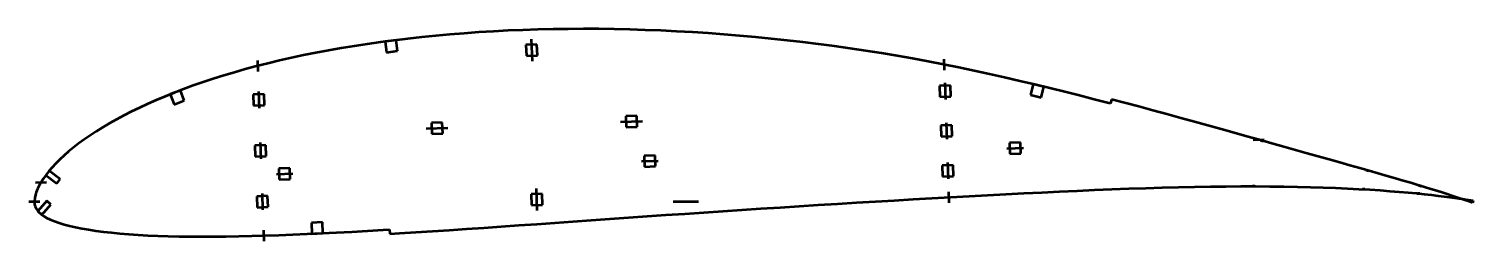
# Model space of a CAD drawing. Header units: metres. Extents: x -184 to 342, y -14 to 63.
import ezdxf

# ---------------------------------------------------------------- set-up
doc = ezdxf.new("R2010")
doc.units = ezdxf.units.M
for name, color, linetype, lineweight in [('FoilLayer', 1, 'Continuous', 50), ('StringerLayer', 1, 'Continuous', 50), ('SubLayer', 1, 'Continuous', 50)]:
    doc.layers.add(name, color=color, linetype=linetype, lineweight=lineweight)

msp = doc.modelspace()

# ---------------------------------------------------------------- linework, layer by layer
at = {"layer": 'FoilLayer'}
for p, q in [((-55.99, 58.03), (-60.86, 57.34)), ((-51.06, 58.68), (-55.99, 58.03)), ((-46.06, 59.29), (-51.06, 58.68)), ((-41.01, 59.86), (-46.06, 59.29)), ((-35.91, 60.36), (-41.01, 59.86)), ((-30.75, 60.82), (-35.91, 60.36)), ((-25.52, 61.23), (-30.75, 60.82)), ((-20.24, 61.61), (-25.52, 61.23)), ((-14.91, 61.93), (-20.24, 61.61)), ((-9.54, 62.21), (-14.91, 61.93)), ((-4.14, 62.43), (-9.54, 62.21)), ((1.32, 62.6), (-4.14, 62.43)), ((6.82, 62.72), (1.32, 62.6)), ((12.36, 62.8), (6.82, 62.72)), ((17.93, 62.84), (12.36, 62.8)), ((23.52, 62.82), (17.93, 62.84)), ((29.14, 62.74), (23.52, 62.82)), ((34.78, 62.62), (29.14, 62.74)), ((40.46, 62.44), (34.78, 62.62)), ((46.16, 62.22), (40.46, 62.44)), ((51.87, 61.96), (46.16, 62.22)), ((57.59, 61.64), (51.87, 61.96)), ((63.32, 61.26), (57.59, 61.64)), ((69.07, 60.84), (63.32, 61.26)), ((74.83, 60.37), (69.07, 60.84)), ((80.59, 59.85), (74.83, 60.37)), ((86.35, 59.29), (80.59, 59.85)), ((92.11, 58.68), (86.35, 59.29)), ((97.86, 58.02), (92.11, 58.68)), ((103.6, 57.3), (97.86, 58.02)), ((-84.08, 53.25), (-88.5, 52.31)), ((-79.58, 54.15), (-84.08, 53.25)), ((-75.01, 55.02), (-79.58, 54.15)), ((-70.36, 55.84), (-75.01, 55.02)), ((-65.65, 56.61), (-70.36, 55.84)), ((-60.86, 57.34), (-65.65, 56.61)), ((109.33, 56.54), (103.6, 57.3)), ((115.06, 55.73), (109.33, 56.54)), ((120.78, 54.88), (115.06, 55.73)), ((126.48, 53.98), (120.78, 54.88)), ((132.16, 53.03), (126.48, 53.98)), ((137.82, 52.03), (132.16, 53.03)), ((-105.29, 48.17), (-109.28, 47.04)), ((-101.22, 49.27), (-105.29, 48.17)), ((-97.06, 50.32), (-101.22, 49.27)), ((-92.83, 51.33), (-97.06, 50.32)), ((-88.5, 52.31), (-92.83, 51.33)), ((143.47, 50.99), (137.82, 52.03)), ((149.1, 49.9), (143.47, 50.99)), ((154.71, 48.78), (149.1, 49.9)), ((160.29, 47.62), (154.71, 48.78)), ((165.83, 46.4), (160.29, 47.62)), ((-124.28, 42.22), (-127.8, 40.93)), ((-120.68, 43.47), (-124.28, 42.22)), ((-116.97, 44.69), (-120.68, 43.47)), ((-113.17, 45.88), (-116.97, 44.69)), ((-109.28, 47.04), (-113.17, 45.88)), ((171.36, 45.16), (165.83, 46.4)), ((176.88, 43.87), (171.36, 45.16)), ((182.39, 42.57), (176.88, 43.87)), ((187.86, 41.25), (182.39, 42.57)), ((-137.76, 36.95), (-140.86, 35.58)), ((-134.54, 38.3), (-137.76, 36.95)), ((-131.22, 39.63), (-134.54, 38.3)), ((-127.8, 40.93), (-131.22, 39.63)), ((193.31, 39.92), (187.86, 41.25)), ((198.7, 38.58), (193.31, 39.92)), ((204.04, 37.22), (198.7, 38.58)), ((209.35, 35.85), (204.04, 37.22)), ((210.34, 37.19), (209.95, 35.69)), ((215.01, 35.96), (210.34, 37.19)), ((-146.77, 32.78), (-149.57, 31.35)), ((-143.87, 34.18), (-146.77, 32.78)), ((-140.86, 35.58), (-143.87, 34.18)), ((209.95, 35.69), (209.35, 35.85)), ((220.22, 34.58), (215.01, 35.96)), ((225.38, 33.2), (220.22, 34.58)), ((230.48, 31.8), (225.38, 33.2)), ((235.52, 30.42), (230.48, 31.8)), ((-157.29, 27.03), (-159.64, 25.56)), ((-154.84, 28.47), (-157.29, 27.03)), ((-152.26, 29.91), (-154.84, 28.47)), ((-149.57, 31.35), (-152.26, 29.91)), ((240.51, 29.05), (235.52, 30.42)), ((245.41, 27.7), (240.51, 29.05)), ((250.24, 26.36), (245.41, 27.7)), ((254.99, 25.04), (250.24, 26.36)), ((-166.03, 21.14), (-167.92, 19.67)), ((-164.01, 22.61), (-166.03, 21.14)), ((-161.87, 24.09), (-164.01, 22.61)), ((-159.64, 25.56), (-161.87, 24.09)), ((259.66, 23.73), (254.99, 25.04)), ((264.24, 22.44), (259.66, 23.73)), ((268.73, 21.19), (264.24, 22.44)), ((273.12, 19.96), (268.73, 21.19)), ((-171.35, 16.77), (-172.89, 15.32)), ((-169.69, 18.22), (-171.35, 16.77)), ((-167.92, 19.67), (-169.69, 18.22)), ((277.4, 18.75), (273.12, 19.96)), ((281.58, 17.57), (277.4, 18.75)), ((285.65, 16.41), (281.58, 17.57)), ((289.61, 15.3), (285.65, 16.41)), ((-176.83, 11.07), (-177.91, 9.7)), ((-175.63, 12.46), (-176.83, 11.07)), ((-174.32, 13.88), (-175.63, 12.46)), ((-172.89, 15.32), (-174.32, 13.88)), ((293.45, 14.21), (289.61, 15.3)), ((297.16, 13.17), (293.45, 14.21)), ((300.74, 12.15), (297.16, 13.17)), ((304.2, 11.17), (300.74, 12.15)), ((307.52, 10.22), (304.2, 11.17)), ((-180.4, 5.82), (-180.97, 4.67)), ((-179.69, 7.09), (-180.4, 5.82)), ((-178.86, 8.37), (-179.69, 7.09)), ((-177.91, 9.7), (-178.86, 8.37)), ((228.81, 5.15), (234.75, 5.31)), ((234.75, 5.31), (240.6, 5.43)), ((240.6, 5.43), (246.34, 5.51)), ((246.34, 5.51), (251.93, 5.56)), ((251.93, 5.56), (257.42, 5.6)), ((257.42, 5.6), (262.79, 5.61)), ((262.79, 5.61), (268.03, 5.57)), ((268.03, 5.57), (273.12, 5.5)), ((273.12, 5.5), (278.05, 5.41)), ((278.05, 5.41), (282.84, 5.3)), ((282.84, 5.3), (287.49, 5.16)), ((310.7, 9.32), (307.52, 10.22)), ((313.73, 8.44), (310.7, 9.32)), ((316.62, 7.6), (313.73, 8.44)), ((319.36, 6.79), (316.62, 7.6)), ((321.95, 6.02), (319.36, 6.79)), ((324.4, 5.28), (321.95, 6.02)), ((326.69, 4.57), (324.4, 5.28)), ((-182.15, 0.16), (-182.16, -0.05)), ((-182.03, 1.35), (-182.15, 0.16)), ((-181.79, 2.52), (-182.03, 1.35)), ((-181.47, 3.4), (-181.79, 2.52)), ((-180.97, 4.67), (-181.47, 3.4)), ((117.38, -0.33), (124.3, 0.07)), ((124.3, 0.07), (131.18, 0.47)), ((131.18, 0.47), (138.03, 0.88)), ((138.03, 0.88), (144.87, 1.27)), ((144.87, 1.27), (151.67, 1.64)), ((151.67, 1.64), (158.42, 2)), ((158.42, 2), (165.11, 2.36)), ((165.11, 2.36), (171.76, 2.72)), ((171.76, 2.72), (178.37, 3.06)), ((178.37, 3.06), (184.93, 3.38)), ((184.93, 3.38), (191.41, 3.68)), ((191.41, 3.68), (197.82, 3.98)), ((197.82, 3.98), (204.17, 4.27)), ((204.17, 4.27), (210.46, 4.53)), ((210.46, 4.53), (216.67, 4.76)), ((216.67, 4.76), (222.79, 4.96)), ((222.79, 4.96), (228.81, 5.15)), ((287.49, 5.16), (291.97, 5)), ((291.97, 5), (296.27, 4.8)), ((296.27, 4.8), (300.41, 4.6)), ((300.41, 4.6), (304.38, 4.38)), ((304.38, 4.38), (308.18, 4.14)), ((308.18, 4.14), (311.78, 3.86)), ((311.78, 3.86), (315.18, 3.58)), ((315.18, 3.58), (318.39, 3.31)), ((318.39, 3.31), (321.41, 3.03)), ((321.41, 3.03), (324.24, 2.74)), ((324.24, 2.74), (326.86, 2.45)), ((328.83, 3.91), (326.69, 4.57)), ((326.86, 2.45), (329.28, 2.17)), ((330.82, 3.29), (328.83, 3.91)), ((329.28, 2.17), (331.48, 1.89)), ((332.65, 2.7), (330.82, 3.29)), ((331.48, 1.89), (333.48, 1.62)), ((334.32, 2.16), (332.65, 2.7)), ((333.48, 1.62), (335.26, 1.38)), ((335.83, 1.65), (334.32, 2.16)), ((335.26, 1.38), (336.84, 1.16)), ((337.19, 1.2), (335.83, 1.65)), ((336.84, 1.16), (338.2, 0.97)), ((338.38, 0.8), (337.19, 1.2)), ((338.2, 0.97), (339.37, 0.8)), ((339.4, 0.45), (338.38, 0.8)), ((339.37, 0.8), (340.32, 0.66)), ((340.25, 0.15), (339.4, 0.45)), ((340.93, -0.08), (340.25, 0.15)), ((340.32, 0.66), (341.07, 0.54)), ((341.07, 0.54), (341.61, 0.46)), ((341.61, 0.46), (341.95, 0.41)), ((342.07, 0.38), (341.84, -0.4)), ((341.95, 0.41), (342.07, 0.38)), ((-182.16, -0.05), (-182.08, -1.06)), ((-182.08, -1.06), (-181.87, -1.77)), ((-181.87, -1.77), (-181.55, -2.47)), ((-181.55, -2.47), (-181.06, -3.19)), ((-181.06, -3.19), (-180.44, -3.9)), ((-180.44, -3.9), (-179.67, -4.6)), ((-179.67, -4.6), (-178.76, -5.26)), ((41.1, -5.32), (47.97, -4.84)), ((47.97, -4.84), (54.85, -4.38)), ((54.85, -4.38), (61.76, -3.91)), ((61.76, -3.91), (68.67, -3.44)), ((68.67, -3.44), (75.63, -2.97)), ((75.63, -2.97), (82.6, -2.51)), ((82.6, -2.51), (89.57, -2.07)), ((89.57, -2.07), (96.53, -1.63)), ((96.53, -1.63), (103.48, -1.19)), ((103.48, -1.19), (110.43, -0.75)), ((110.43, -0.75), (117.38, -0.33)), ((341.42, -0.26), (340.93, -0.08)), ((341.74, -0.36), (341.42, -0.26)), ((341.84, -0.4), (341.74, -0.36)), ((-178.76, -5.26), (-177.67, -5.9)), ((-177.67, -5.9), (-176.36, -6.52)), ((-176.36, -6.52), (-174.84, -7.12)), ((-174.84, -7.12), (-173.14, -7.72)), ((-173.14, -7.72), (-171.32, -8.29)), ((-171.32, -8.29), (-169.35, -8.82)), ((-169.35, -8.82), (-167.2, -9.3)), ((-167.2, -9.3), (-164.87, -9.76)), ((-164.87, -9.76), (-162.37, -10.19)), ((-162.37, -10.19), (-159.75, -10.6)), ((-60.82, -10.63), (-55.05, -10.28)), ((-55.05, -10.28), (-52.73, -10.15)), ((-52.73, -10.15), (-52.64, -11.69)), ((-37.1, -10.75), (-30.97, -10.33)), ((-30.97, -10.33), (-24.75, -9.91)), ((-24.75, -9.91), (-18.44, -9.48)), ((-18.44, -9.48), (-12.07, -9.06)), ((-12.07, -9.06), (-5.64, -8.61)), ((-5.64, -8.61), (0.87, -8.15)), ((0.87, -8.15), (7.45, -7.68)), ((7.45, -7.68), (14.09, -7.21)), ((14.09, -7.21), (20.78, -6.75)), ((20.78, -6.75), (27.5, -6.29)), ((27.5, -6.29), (34.27, -5.8)), ((34.27, -5.8), (41.1, -5.32)), ((-159.75, -10.6), (-156.99, -10.97)), ((-156.99, -10.97), (-154.07, -11.28)), ((-154.07, -11.28), (-150.97, -11.57)), ((-150.97, -11.57), (-147.71, -11.83)), ((-147.71, -11.83), (-144.33, -12.07)), ((-144.33, -12.07), (-140.83, -12.27)), ((-140.83, -12.27), (-137.18, -12.42)), ((-137.18, -12.42), (-133.38, -12.54)), ((-133.38, -12.54), (-129.42, -12.62)), ((-129.42, -12.62), (-125.34, -12.68)), ((-125.34, -12.68), (-121.13, -12.71)), ((-121.13, -12.71), (-116.8, -12.7)), ((-116.8, -12.7), (-112.33, -12.64)), ((-112.33, -12.64), (-107.7, -12.55)), ((-107.7, -12.55), (-102.95, -12.45)), ((-102.95, -12.45), (-98.1, -12.33)), ((-98.1, -12.33), (-93.13, -12.16)), ((-93.13, -12.16), (-88.03, -11.96)), ((-88.03, -11.96), (-82.8, -11.73)), ((-82.8, -11.73), (-77.45, -11.49)), ((-77.45, -11.49), (-72.01, -11.24)), ((-72.01, -11.24), (-66.47, -10.95)), ((-66.47, -10.95), (-60.82, -10.63)), ((-52.64, -11.69), (-49.09, -11.48)), ((-49.09, -11.48), (-43.13, -11.13)), ((-43.13, -11.13), (-37.1, -10.75))]:
    msp.add_line(p, q, dxfattribs=at)
at = {"layer": 'StringerLayer'}
for p, q in [((-50.37, 58.77), (-54.34, 58.25)), ((-54.34, 58.25), (-53.81, 54.29)), ((-49.85, 54.81), (-50.37, 58.77)), ((-53.81, 54.29), (-49.85, 54.81)), ((181.74, 42.72), (180.8, 38.83)), ((185.63, 41.79), (181.74, 42.72)), ((-128.95, 40.49), (-132.69, 39.06)), ((-132.69, 39.06), (-131.26, 35.33)), ((-127.52, 36.76), (-128.95, 40.49)), ((180.8, 38.83), (184.69, 37.9)), ((184.69, 37.9), (185.63, 41.79)), ((-131.26, 35.33), (-127.52, 36.76)), ((-176.7, 11.24), (-177.93, 9.66)), ((-172.76, 8.15), (-176.7, 11.24)), ((-177.93, 9.66), (-174, 6.58)), ((-174, 6.58), (-172.76, 8.15)), ((-177.62, 0.28), (-180.94, -3.46)), ((-176.12, -1.05), (-177.62, 0.28)), ((-180.94, -3.46), (-179.44, -4.79)), ((-179.44, -4.79), (-176.12, -1.05)), ((-77.19, -7.48), (-81.18, -7.65)), ((-81.18, -7.65), (-81.01, -11.65)), ((-77.01, -11.47), (-77.19, -7.48)), ((-81.01, -11.65), (-77.01, -11.47))]:
    msp.add_line(p, q, dxfattribs=at)
at = {"layer": 'SubLayer'}
for p, q in [((-1.09, 59.13), (-0.81, 51.13)), ((0.98, 57.2), (-3.02, 57.06)), ((-3.02, 57.06), (-2.88, 53.06)), ((-2.88, 53.06), (1.12, 53.2)), ((1.12, 53.2), (0.98, 57.2)), ((-100.88, 51.37), (-100.74, 47.37)), ((149.26, 51.85), (149.4, 47.85)), ((151.59, 42.27), (147.59, 42.13)), ((147.59, 42.13), (147.73, 38.14)), ((149.56, 43.2), (149.77, 37.21)), ((151.73, 38.27), (151.59, 42.27)), ((-98.45, 39.1), (-102.45, 38.96)), ((-102.45, 38.96), (-102.31, 34.96)), ((-100.48, 40.03), (-100.27, 34.03)), ((-98.31, 35.1), (-98.45, 39.1)), ((147.73, 38.14), (151.73, 38.27)), ((-102.31, 34.96), (-98.31, 35.1)), ((-39.44, 26.57), (-31.44, 26.85)), ((-33.51, 28.78), (-37.51, 28.64)), ((-37.51, 28.64), (-37.37, 24.64)), ((-33.37, 24.78), (-33.51, 28.78)), ((31.44, 29.05), (39.44, 29.33)), ((37.37, 31.26), (33.37, 31.12)), ((33.37, 31.12), (33.51, 27.12)), ((33.51, 27.12), (37.51, 27.26)), ((37.51, 27.26), (37.37, 31.26)), ((152.1, 27.8), (148.1, 27.66)), ((148.1, 27.66), (148.24, 23.66)), ((150.06, 28.73), (150.27, 22.73)), ((152.24, 23.8), (152.1, 27.8)), ((-99.84, 21.51), (-99.63, 15.52)), ((-37.37, 24.64), (-33.37, 24.78)), ((148.24, 23.66), (152.24, 23.8)), ((177.15, 21.49), (173.15, 21.35)), ((173.15, 21.35), (173.29, 17.36)), ((177.29, 17.5), (177.15, 21.49)), ((261.96, 22.45), (265.96, 22.59)), ((264.99, 21.71), (265.27, 22.67)), ((-97.8, 20.58), (-101.8, 20.44)), ((-101.8, 20.44), (-101.66, 16.45)), ((-101.66, 16.45), (-97.66, 16.59)), ((-97.66, 16.59), (-97.8, 20.58)), ((44.05, 16.84), (40.05, 16.71)), ((40.05, 16.71), (40.19, 12.71)), ((44.19, 12.85), (44.05, 16.84)), ((172.22, 19.32), (178.22, 19.53)), ((173.29, 17.36), (177.29, 17.5)), ((-89.06, 12.2), (-93.05, 12.06)), ((-93.05, 12.06), (-92.91, 8.06)), ((-88.92, 8.2), (-89.06, 12.2)), ((39.12, 14.67), (45.12, 14.88)), ((40.19, 12.71), (44.19, 12.85)), ((152.6, 13.33), (148.61, 13.19)), ((148.61, 13.19), (148.75, 9.19)), ((150.57, 14.25), (150.78, 8.26)), ((152.74, 9.33), (152.6, 13.33)), ((303.49, 10.85), (303.77, 11.81)), ((-181.72, 6.96), (-177.72, 7.1)), ((-93.98, 10.02), (-87.99, 10.23)), ((-92.91, 8.06), (-88.92, 8.2)), ((148.75, 9.19), (152.74, 9.33)), ((262.15, 5.11), (262.22, 6.1)), ((322.69, 5.27), (322.98, 6.23)), ((-184.15, 0), (-180.15, 0)), ((-97.16, 2.07), (-101.15, 1.93)), ((-101.15, 1.93), (-101.01, -2.07)), ((-99.19, 3), (-98.98, -3)), ((-97.02, -1.93), (-97.16, 2.07)), ((2.88, 2.84), (-1.12, 2.7)), ((-1.12, 2.7), (-0.98, -1.3)), ((1.09, -3.23), (0.81, 4.77)), ((3.02, -1.16), (2.88, 2.84)), ((50.61, 0), (59.87, 0)), ((150.94, 3.61), (151.08, -0.39)), ((302.19, 4), (302.3, 5)), ((322.13, 2.45), (322.28, 3.44)), ((-101.01, -2.07), (-97.02, -1.93)), ((-0.98, -1.3), (3.02, -1.16)), ((-98.72, -10.34), (-98.58, -14.34))]:
    msp.add_line(p, q, dxfattribs=at)

doc.saveas('drawing.dxf')
